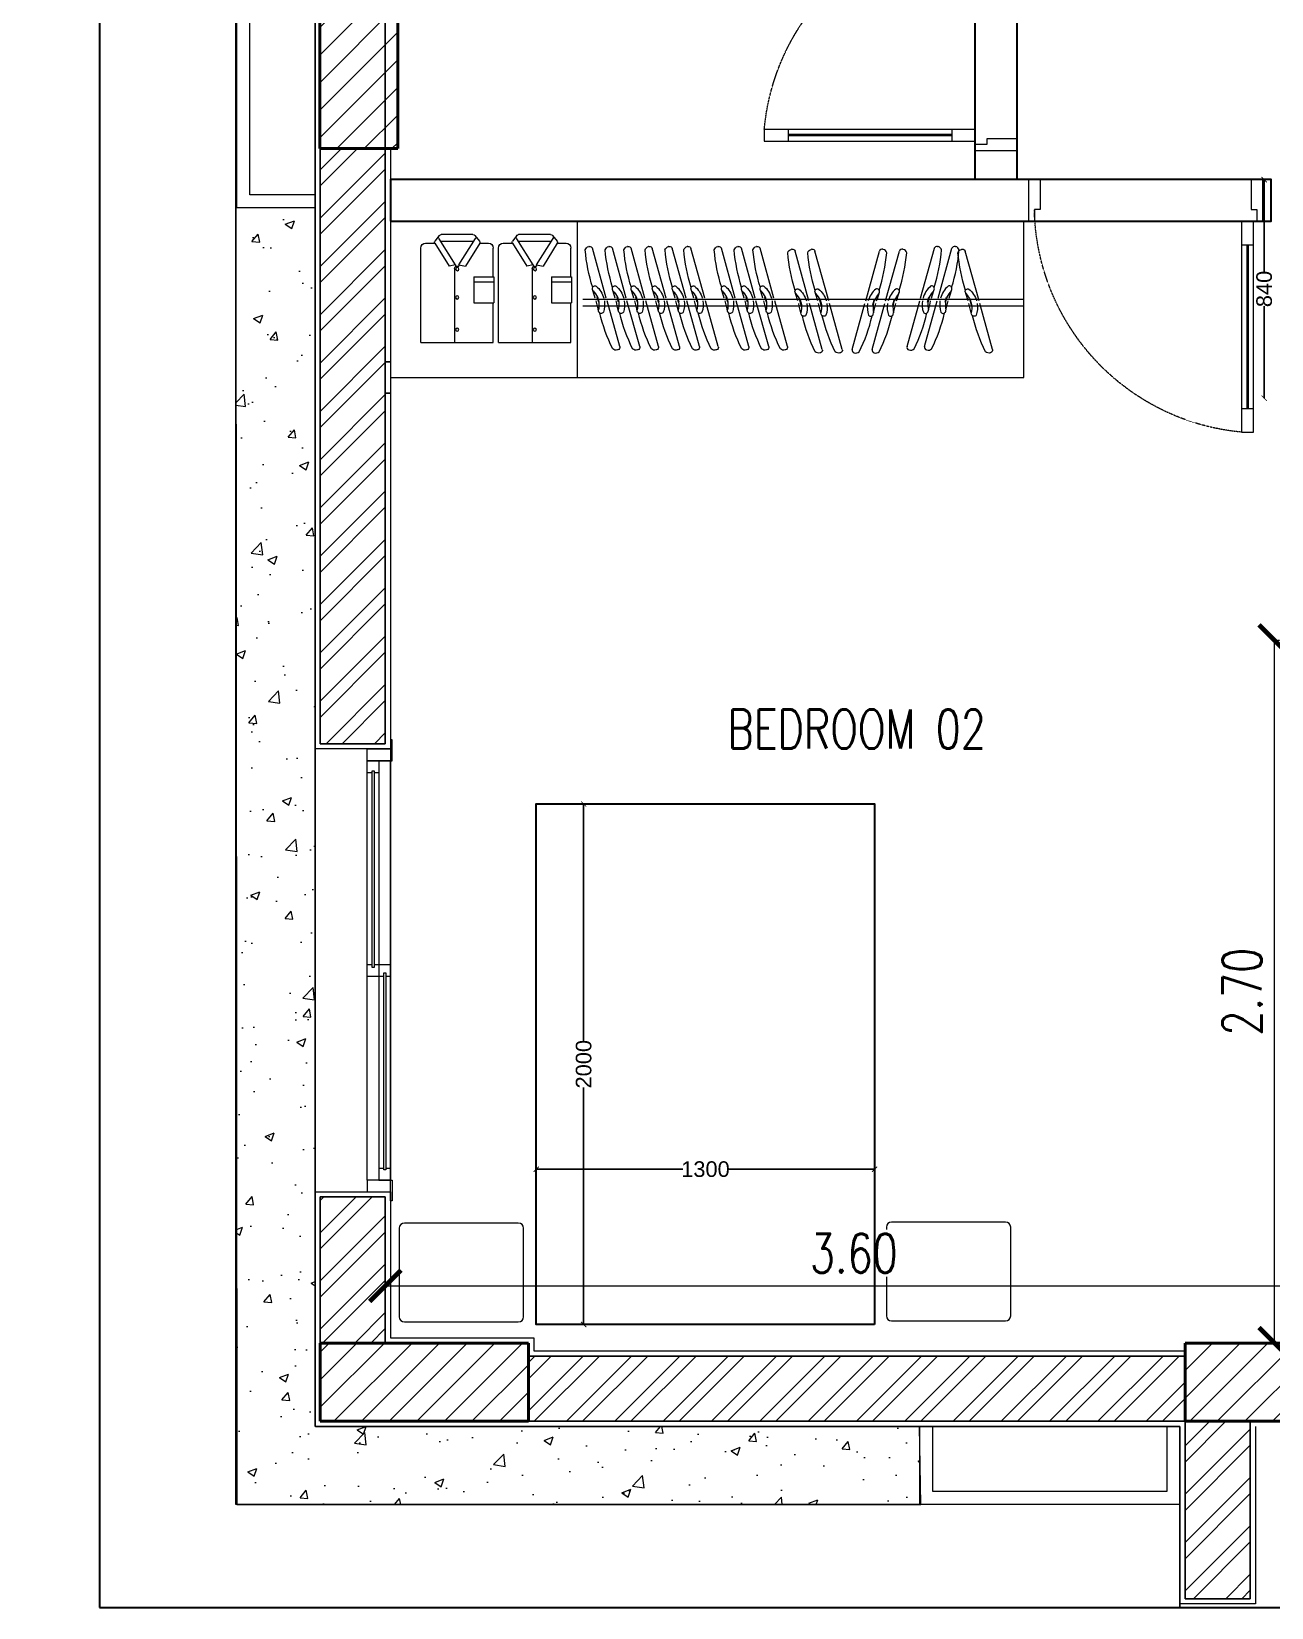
# Model space of a CAD drawing. Header units: metres. Extents: x 0 to 104350, y 982 to 43174.
# Drawn here: x 87761 to 92525, y 13642 to 19697 of the extents above; entities that cross this region are included whole.
import ezdxf
from ezdxf.xclip import XClip

# ---------------------------------------------------------------- set-up
doc = ezdxf.new("R2010")
doc.units = ezdxf.units.M
doc.header["$XCLIPFRAME"] = 2
doc.linetypes.add('DASHED2', pattern=[0.375, 0.25, -0.125])
doc.linetypes.add('DOT2', pattern=[0.125, 0, -0.125])
doc.layers.get('0').update_dxf_attribs({"lineweight": 30})
for name, color, linetype, lineweight in [('A-ANNO-DIMS', 1, 'Continuous', 0), ('A-ANNO-HATCH', 9, 'Continuous', 9), ('A-CLNG-GRID', 2, 'Continuous', 5), ('A-DOOR', 1, 'Continuous', 5), ('A-DOOR-FRAM', 1, 'Continuous', 0), ('A-ELEV-BACK', 1, 'Continuous', 0), ('A-FLOR-OVHD', 1, 'DASHED2', 0), ('A-FURN', 8, 'Continuous', 0), ('A-ROOM-NMBR', 1, 'Continuous', 0), ('A-WALL', 3, 'Continuous', 18), ('A-WINDOW', 10, 'Continuous', 5), ('dimensions', 90, 'Continuous', 30), ('G-ANNO-HATCH', 8, 'Continuous', 0), ('HATCH', 8, 'Continuous', 0), ('S-COLS', 52, 'Continuous', 9)]:
    doc.layers.add(name, color=color, linetype=linetype, lineweight=lineweight)
doc.styles.add('$2$08-M-BLDG-1_50', font='romans.shx', dxfattribs={"width": 0.75, "height": 150})
doc.styles.add('Al-Jazi-text-100', font='romans.shx', dxfattribs={"width": 0.75, "height": 150})
doc.styles.get("Standard").update_dxf_attribs({"font": 'arial.ttf'})
doc.dimstyles.new('Al-Jazi-DIM 100', dxfattribs={"dimtxt": 150, "dimasz": 120, "dimexe": 0, "dimexo": 150, "dimgap": 50, "dimtad": 1, "dimlfac": 0.001, "dimzin": 1, "dimdsep": 46, "dimtxsty": 'Al-Jazi-text-100', "dimblk": 'ARCHTICK', "dimcen": 150, "dimclrd": 1, "dimclre": 256, "dimclrt": 2, "dimadec": 0, "dimazin": 0, "dimtfac": 1, "dimtix": 1, "dimtmove": 2, "dimatfit": 2, "dimfxl": 150, "dimtfill": 1, "dimtolj": 1, "dimlwd": 5, "dimlwe": 5, "dimarcsym": 0})
doc.dimstyles.new('ISO-25', dxfattribs={"dimtxt": 60, "dimasz": 20, "dimexe": 1.25, "dimexo": 0.625, "dimgap": 0.1, "dimtad": 0, "dimtxsty": 'Standard', "dimblk": 'ARCHTICK', "dimcen": 2.5, "dimse1": 1, "dimse2": 1, "dimadec": 0, "dimazin": 0, "dimtfac": 1, "dimtmove": 0, "dimatfit": 3, "dimldrblk": 'ARCHTICK', "dimfxl": 1, "dimarcsym": 0})
pattern_1 = [(45, (-103582.84, 34416.44), (-92.807765, 92.807765), []), (45, (-103520.97, 34416.44), (-92.807765, 92.807765), [])]
pattern_2 = [(45, (116748.97, -54336.016), (-53.033, 53.033), [])]

# ---------------------------------------------------------------- blocks, each defined once
blk = doc.blocks.new('*U554')
for p, q in [((-5314.1, 135750.6), (-5249.2, 135754.1)), ((-5251.2, 134852.7), (-5299.1, 135751.4)), ((-5201.2, 134855.4), (-5249.2, 135754.1)), ((-5243.9, 135654.2), (-5293.8, 135651.6)), ((-5271.3, 135652.8), (-5234.1, 134955.1)), ((-5266.3, 135653), (-5229.1, 134955.4)), ((-5206.6, 134956.6), (-5256.6, 134953.9)), ((-5201.2, 134855.4), (-5251.2, 134852.7))]:
    blk.add_line(p, q)
at = {"linetype": 'DASHED2'}
blk.add_arc((-5341.8, 135819.4), 974.2, 278.29264, 1.87026, dxfattribs=at)
at = {"layer": 'A-DOOR-FRAM'}
for p, q in [((-4399.9, 135977.4), (-4349.9, 135980.1)), ((-4349.9, 135980.1), (-4340.5, 135802.6)), ((-5348.5, 135926.8), (-5298.6, 135929.5)), ((-5339, 135749.3), (-5348.5, 135926.8)), ((-4340.5, 135802.6), (-4365.4, 135801.2)), ((-5339, 135749.3), (-5314.1, 135750.6))]:
    blk.add_line(p, q, dxfattribs=at)
for points in [[(-4399.9, 135977.4), (-4393.1, 135849.8), (-4368.1, 135851.2), (-4365.4, 135801.2)], [(-5298.6, 135929.5), (-5291.8, 135801.9), (-5316.7, 135800.6), (-5314.1, 135750.6)]]:
    blk.add_lwpolyline(points, dxfattribs=at)
blk = doc.blocks.new('*U122')
for p, q in [((-0.235, 0.0895), (1.376, 0.0895)), ((-0.235, 0.0448), (-0.235, 0.0895)), ((0.5485, 0.0895), (0.5485, 0.026)), ((0.5935, 0.0895), (0.5935, 0.071)), ((0.5935, 0.063), (0.5935, 0)), ((1.331, 0.0895), (1.331, 0.071)), ((1.331, 0.063), (1.331, 0.0448)), ((1.376, 0.0895), (1.376, 0.0448)), ((1.376, 0.0448), (-0.235, 0.0448)), ((1.376, 0.0448), (-0.235, 0.0448)), ((-0.235, 0.0448), (-0.235, 0)), ((-0.235, 0), (1.376, 0)), ((-0.19, 0.0445), (-0.19, 0.026)), ((-0.19, 0.018), (-0.19, 0)), ((0.5485, 0.018), (0.5485, 0)), ((1.376, 0), (1.376, 0.0448))]:
    blk.add_line(p, q)
for points in [[(-0.235, 0.0895), (-0.28, 0.0895), (-0.28, 0), (-0.235, 0)], [(-0.235, 0.0895), (1.376, 0.0895), (1.376, 0), (-0.235, 0)], [(0.582, 0.071), (1.3372, 0.071), (1.3372, 0.063), (0.582, 0.063)], [(1.376, 0.0895), (1.421, 0.0895), (1.421, 0), (1.376, 0)], [(-0.315, 0), (-0.235, 0), (-0.235, -0.0069), (-0.315, -0.0069)], [(-0.1963, 0.026), (0.5607, 0.026), (0.5607, 0.018), (-0.1963, 0.018)], [(1.4559, 0), (1.376, 0), (1.376, -0.0069), (1.4559, -0.0069)]]:
    blk.add_lwpolyline(points, close=True)
blk = doc.blocks.new('hjnhgfhgn')
at = {"layer": 'A-FLOR-OVHD'}
blk.add_lwpolyline([(101258.6, -22508.8), (101258.6, -20378.8), (97631.8, -20378.6), (97631.8, -11761.8), (99489.7, -11762.1), (99489.7, -9248.8), (101865.4, -9248.8), (101865.4, -9548.8), (99789.7, -9548.8), (99789.7, -12068.8), (97935.6, -12068.8), (97935.6, -14397.7), (97935.6, -20078.8), (101258.6, -20078.8), (101258.6, -22838.8)], dxfattribs=at)
blk = doc.blocks.new('B GF')
at = {"layer": 'A-ANNO-HATCH', "true_color": 0x939598}
h = blk.add_hatch(dxfattribs=at)
h.set_pattern_fill('AR-CONC', color=252, scale=50)
h.set_pattern_definition([(50, (0, 0), (358.6301, -31.37607), [37.5, -412.5]), (355, (0, 0), (-69.3757, 376.0961), [30, -330]), (100.45144, (29.9, -2.6), (289.2544, 344.72), [31.8701, -350.5711]), (46.1842, (0, 100), (533.6207, -82.7596), [56.25, -618.75]), (96.63564, (44.47, 93.1), (467.331, 487.0593), [47.8052, -525.8569]), (351.18416, (0, 100), (467.331, 487.0593), [45, -495]), (21, (50, 75), (298.4535, -201.30945), [37.5, -412.5]), (326, (50, 75), (121.6577, 362.575), [30, -330]), (71.45144, (74.87, 58.22), (420.1112, 161.2656), [31.8701, -350.5711]), (37.5, (0, 0), (6.07993, 166.44693), [0, -326, 0, -335, 0, -331.25]), (7.5, (0, 0), (131.53477, 197.20586), [0, -191, 0, -318.5, 0, -126.25]), (327.5, (-111.5, 0), (266.91122, -11.27744), [0, -125, 0, -390, 0, -517.5]), (317.5, (-161.5, 0), (291.5931, 50.0525), [0, -162.5, 0, -259, 0, -367.5])])
h.paths.add_polyline_path([(145184.2, -15397.7), (144879.8, -15397.7), (144879.8, -20378.8), (147507.2, -20378.8), (147507.2, -20078.8), (145184.2, -20078.8)])
at = {"layer": 'A-ELEV-BACK'}
blk.add_lwpolyline([(145184.2, -15397.7), (144879.8, -15397.7), (144884.2, -20378.8), (147511.7, -20378.8), (147507.2, -20078.8), (145184.2, -20078.8)], close=True, dxfattribs=at)
blk = doc.blocks.new('gfbgg')
at = {"layer": 'A-ELEV-BACK'}
for points in [[(97935.6, -15397.7), (97635.6, -15397.7), (97635.6, -14397.7), (97935.6, -14397.7)], [(97935.6, -15347.7), (97685.6, -15347.7), (97685.6, -14447.7), (97935.6, -14447.7)], [(101258.6, -20078.8), (101258.6, -20378.8), (100258.6, -20378.8), (100258.6, -20078.8)], [(101208.6, -20078.8), (101208.6, -20328.8), (100308.6, -20328.8), (100308.6, -20078.8)]]:
    blk.add_lwpolyline(points, dxfattribs=at)
blk = doc.blocks.new('Typical')
at = {"layer": 'S-COLS'}
h = blk.add_hatch(dxfattribs=at)
h.set_pattern_fill('FP_1', color=256, scale=1000, style=0, pattern_type=2)
h.set_pattern_definition(pattern_2)
h.paths.add_polyline_path([(100917.6, -45886.8), (100917.6, -45086.8), (100617.6, -45086.8), (100617.6, -45886.8)])
h = blk.add_hatch(dxfattribs=at)
h.set_pattern_fill('FP_1', color=256, scale=1000, style=0, pattern_type=2)
h.set_pattern_definition(pattern_2)
h.paths.add_polyline_path([(101419.9, -50776.4), (101419.9, -50476.4), (100619.9, -50476.4), (100619.9, -50776.4)])
h = blk.add_hatch(dxfattribs=at)
h.set_pattern_fill('FP_1', color=256, scale=1000, style=0, pattern_type=2)
h.set_pattern_definition(pattern_2)
h.paths.add_polyline_path([(104742.9, -50776.4), (104742.9, -50476.4), (103942.9, -50476.4), (103942.9, -50776.4)])
at = {"layer": 'S-COLS', "lineweight": 50}
for p, q in [((100617.6, -45086.8), (100617.6, -45886.8)), ((100917.6, -45886.8), (100917.6, -45086.8)), ((100617.6, -45886.8), (100917.6, -45886.8)), ((101419.9, -50476.4), (100619.9, -50476.4)), ((100619.9, -50476.4), (100619.9, -50776.4)), ((101419.9, -50776.4), (101419.9, -50476.4)), ((104742.9, -50476.4), (103942.9, -50476.4)), ((103942.9, -50476.4), (103942.9, -50776.4)), ((100619.9, -50776.4), (101419.9, -50776.4)), ((103942.9, -50776.4), (104742.9, -50776.4))]:
    blk.add_line(p, q, dxfattribs=at)
blk = doc.blocks.new('_ArchTick')
at = {"color": 0, "linetype": 'ByBlock', "const_width": 0.15}
blk.add_lwpolyline([(-0.5, -0.5), (0.5, 0.5)], dxfattribs=at)
blk = doc.blocks.new('*D600')
at = {"layer": 'A-ANNO-DIMS', "linetype": 'DOT2', "lineweight": 5, "transparency": 16777216}
for p, q in [((89120, 14807.6), (89120, 14878)), ((92720, 14807.6), (92720, 14878))]:
    blk.add_line(p, q, dxfattribs=at)
at = {"layer": 'A-ANNO-DIMS', "color": 1, "lineweight": 5, "transparency": 16777216}
blk.add_line((89120, 14878), (92720, 14878), dxfattribs=at)
at = {"layer": 'Defpoints', "color": 0, "transparency": 16777216}
for p in [(92720, 14878), (89120, 14657.6), (92720, 14657.6)]:
    blk.add_point(p, dxfattribs=at)
at = {"layer": 'A-ANNO-DIMS', "color": 1, "lineweight": 5, "transparency": 16777216, "xscale": 120, "yscale": 120, "zscale": 120, "rotation": 180}
blk.add_blockref('_ArchTick', (89120, 14878), dxfattribs=at)
at = {"layer": 'A-ANNO-DIMS', "color": 1, "lineweight": 5, "transparency": 16777216, "xscale": 120, "yscale": 120, "zscale": 120}
blk.add_blockref('_ArchTick', (92720, 14878), dxfattribs=at)
at = {"layer": 'A-ANNO-DIMS', "color": 2, "transparency": 16777216, "insert": (90920, 15003), "char_height": 150, "attachment_point": 5, "style": 'Al-Jazi-text-100', "bg_fill": 3, "box_fill_scale": 1.1, "bg_fill_color": 256, "bg_fill_true_color": 13158600, "bg_fill_transparency": 0}
blk.add_mtext('\\A1;3.60', dxfattribs=at)
blk = doc.blocks.new('*D601')
at = {"layer": 'A-ANNO-DIMS', "linetype": 'DOT2', "lineweight": 5, "transparency": 16777216}
for p, q in [((92570, 17357.6), (92536.8, 17357.6)), ((92570, 14657.6), (92536.8, 14657.6))]:
    blk.add_line(p, q, dxfattribs=at)
at = {"layer": 'A-ANNO-DIMS', "color": 1, "lineweight": 5, "transparency": 16777216}
blk.add_line((92536.8, 14657.6), (92536.8, 17357.6), dxfattribs=at)
at = {"layer": 'Defpoints', "color": 0, "transparency": 16777216}
for p in [(92536.8, 17357.6), (92720, 17357.6), (92720, 14657.6)]:
    blk.add_point(p, dxfattribs=at)
at = {"layer": 'A-ANNO-DIMS', "color": 1, "lineweight": 5, "transparency": 16777216, "xscale": 120, "yscale": 120, "zscale": 120}
for p, rotation in [((92536.8, 17357.6), 90), ((92536.8, 14657.6), 270)]:
    blk.add_blockref('_ArchTick', p, dxfattribs=dict(at, rotation=rotation))
at = {"layer": 'A-ANNO-DIMS', "color": 2, "transparency": 16777216, "insert": (92411.8, 16007.6), "char_height": 150, "attachment_point": 5, "rotation": 90, "style": 'Al-Jazi-text-100', "bg_fill": 3, "box_fill_scale": 1.1, "bg_fill_color": 256, "bg_fill_true_color": 13158600, "bg_fill_transparency": 0}
blk.add_mtext('\\A1;2.70', dxfattribs=at)
blk = doc.blocks.new('*D579')
at = {"layer": 'Defpoints', "color": 0, "transparency": 16777216}
for p in [(92496.7, 19127.6), (92525.3, 19127.6), (92525.3, 18287.6)]:
    blk.add_point(p, dxfattribs=at)
at = {"layer": 'dimensions', "color": 0, "lineweight": -2, "transparency": 16777216}
for p, q in [((92496.7, 19127.6), (92496.7, 18773.9)), ((92496.7, 18287.6), (92496.7, 18641.3))]:
    blk.add_line(p, q, dxfattribs=at)
at = {"layer": 'dimensions', "color": 0, "lineweight": -2, "transparency": 16777216, "xscale": 20, "yscale": 20, "zscale": 20}
for p, rotation in [((92496.7, 19127.6), 90), ((92496.7, 18287.6), 270)]:
    blk.add_blockref('_ArchTick', p, dxfattribs=dict(at, rotation=rotation))
at = {"layer": 'dimensions', "color": 0, "transparency": 16777216, "insert": (92496.7, 18707.6), "char_height": 60, "attachment_point": 5, "rotation": 90}
blk.add_mtext('840', dxfattribs=at)
blk = doc.blocks.new('*D619')
at = {"layer": 'Defpoints', "color": 0, "transparency": 16777216}
for p in [(98240, 15397.6), (0, 14797.6), (98307.6, 14797.6)]:
    blk.add_point(p, dxfattribs=at)
at = {"layer": 'dimensions', "color": 0, "lineweight": -2, "transparency": 16777216}
for p, q in [((98307.6, 15397.6), (98307.6, 15164)), ((98307.6, 14797.6), (98307.6, 15031.1))]:
    blk.add_line(p, q, dxfattribs=at)
at = {"layer": 'dimensions', "color": 0, "lineweight": -2, "transparency": 16777216, "xscale": 20, "yscale": 20, "zscale": 20}
for p, rotation in [((98307.6, 15397.6), 90), ((98307.6, 14797.6), 270)]:
    blk.add_blockref('_ArchTick', p, dxfattribs=dict(at, rotation=rotation))
at = {"layer": 'dimensions', "color": 0, "transparency": 16777216, "insert": (98307.6, 15097.6), "char_height": 60, "attachment_point": 5, "rotation": 90}
blk.add_mtext('600', dxfattribs=at)
blk = doc.blocks.new('*U560')
for p, q in [((-5314.1, 135750.6), (-5249.2, 135754.1)), ((-5251.2, 134852.7), (-5299.1, 135751.4)), ((-5201.2, 134855.4), (-5249.2, 135754.1)), ((-5243.9, 135654.2), (-5293.8, 135651.6)), ((-5271.3, 135652.8), (-5234.1, 134955.1)), ((-5266.3, 135653), (-5229.1, 134955.4)), ((-5206.6, 134956.6), (-5256.6, 134953.9)), ((-5201.2, 134855.4), (-5251.2, 134852.7))]:
    blk.add_line(p, q)
at = {"linetype": 'DASHED2'}
blk.add_arc((-5341.8, 135819.4), 974.2, 278.29264, 1.87026, dxfattribs=at)
at = {"layer": 'A-DOOR-FRAM'}
for p, q in [((-4399.9, 135977.4), (-4349.9, 135980.1)), ((-4349.9, 135980.1), (-4340.5, 135802.6)), ((-5348.5, 135926.8), (-5298.6, 135929.5)), ((-5339, 135749.3), (-5348.5, 135926.8)), ((-4340.5, 135802.6), (-4365.4, 135801.2)), ((-5339, 135749.3), (-5314.1, 135750.6))]:
    blk.add_line(p, q, dxfattribs=at)
for points in [[(-4399.9, 135977.4), (-4393.1, 135849.8), (-4368.1, 135851.2), (-4365.4, 135801.2)], [(-5298.6, 135929.5), (-5291.8, 135801.9), (-5316.7, 135800.6), (-5314.1, 135750.6)]]:
    blk.add_lwpolyline(points, dxfattribs=at)
blk = doc.blocks.new('Suite layout 2$0$A$C62D367FD')
at = {"color": 0}
for p, q in [((52.1, 200.3), (105.2, 391.5)), ((117.9, 398.7), (119.4, 398.2)), ((0.4, 14), (49.2, 190)), ((79.3, 184.9), (84.6, 203.9)), ((81.2, 184.4), (79.3, 184.9)), ((81.2, 184.4), (86.5, 203.4)), ((86.5, 203.4), (84.6, 203.9)), ((7.5, 1.3), (9.1, 0.9))]:
    blk.add_line(p, q, dxfattribs=at)
for centre, radius, start, end in [((-561.5, 448.4), 697.4, 342.69194, 354.82021), ((115.1, 388.7), 10.3, 74.48572, 164.48572), ((114.9, 379.6), 19.2, 17.88294, 76.34765), ((153.8, 173.6), 95.9, 130.84683, 163.94826), ((95, 236.6), 10.3, 341.29873, 112.81413), ((154.2, 175.3), 95.9, 171.21355, 198.12462), ((178.4, 175.4), 98.1, 174.44744, 192.31026), ((-2638, 820.1), 2800.9, 346.14333, 346.99767), ((174.4, 161.1), 98.1, 136.66118, 154.524), ((-2571.3, 1060.3), 2800.9, 342.11866, 342.82811), ((-557, 292.4), 651.4, 333.79158, 346.72964), ((71.4, 151.5), 10.3, 216.15731, 347.67271), ((10.3, 11.2), 10.3, 164.48572, 254.48572), ((14.8, 19.2), 19.2, 252.62379, 311.0885)]:
    blk.add_arc(centre, radius, start, end, dxfattribs=at)
blk = doc.blocks.new('Suite layout 2$0$sh')
at = {"color": 0}
for p, q in [((181012, 51157.8), (181305.9, 51157.8)), ((181012, 51157.8), (181012, 50774.5)), ((181148.1, 50856.4), (181148.1, 51158.7)), ((181305.9, 51157.8), (181305.9, 50997.2)), ((181226.8, 50891.1), (181226.8, 50997.2)), ((181226.8, 50997.2), (181308.1, 50997.2)), ((181308.1, 50891.1), (181308.1, 50997.2)), ((181226.8, 50911.6), (181308.1, 50911.6)), ((181226.8, 50891.1), (181308.1, 50891.1)), ((181305.9, 50891.1), (181305.9, 50774.5)), ((181068.7, 50754.4), (181127, 50848.4)), ((181152.9, 50842.8), (181086.7, 50736.6)), ((181152.9, 50842.8), (181127, 50848.4)), ((181152.9, 50843.7), (181152.9, 50849.6)), ((181152.9, 50842.8), (181152.9, 50843.7)), ((181158.8, 50847.7), (181166.7, 50847.7)), ((181166.7, 50842.8), (181192.6, 50848.4)), ((181166.7, 50843.7), (181166.7, 50847.7)), ((181166.7, 50842.8), (181166.7, 50843.7)), ((181166.7, 50842.8), (181233.2, 50736.4)), ((181250.7, 50754.9), (181192.6, 50848.4)), ((181031.6, 50754.9), (181069, 50754.9)), ((181086.9, 50723.1), (181068.3, 50747.3)), ((181226.1, 50747.7), (181093.5, 50747.6)), ((181231, 50723.1), (181249.5, 50747.3)), ((181250.7, 50754.9), (181286.3, 50754.9)), ((181223.1, 50720.2), (181093.8, 50720.2))]:
    blk.add_line(p, q, dxfattribs=at)
for centre in [(181159.5, 51105.5), (181159.5, 50974.9), (181160.3, 50859.9)]:
    blk.add_circle(centre, 6.49, dxfattribs=at)
for centre, radius, start, end in [((181158.8, 50857.5), 9.79, 180, 270), ((181031.6, 50774.5), 19.6, 180, 270), ((181071.9, 50750.7), 4.9, 130.94377, 224.08598), ((181242.4, 50752.2), 8.65, 325.14054, 17.78077), ((181286.3, 50774.5), 19.6, 270, 0), ((181093.8, 50730), 9.79, 137.19211, 270), ((181223.3, 50731.3), 11.1, 268.97168, 27.13058)]:
    blk.add_arc(centre, radius, start, end, dxfattribs=at)
blk = doc.blocks.new('*D622')
at = {"layer": 'Defpoints', "color": 0, "transparency": 16777216}
for p in [(89700, 16729.2), (89882, 16729.2), (89700, 14729.2)]:
    blk.add_point(p, dxfattribs=at)
at = {"layer": 'dimensions', "color": 0, "lineweight": -2, "transparency": 16777216}
for p, q in [((89882, 16729.2), (89882, 15819.3)), ((89882, 14729.2), (89882, 15639.1))]:
    blk.add_line(p, q, dxfattribs=at)
at = {"layer": 'dimensions', "color": 0, "lineweight": -2, "transparency": 16777216, "xscale": 20, "yscale": 20, "zscale": 20}
for p, rotation in [((89882, 16729.2), 90), ((89882, 14729.2), 270)]:
    blk.add_blockref('_ArchTick', p, dxfattribs=dict(at, rotation=rotation))
at = {"layer": 'dimensions', "color": 0, "transparency": 16777216, "insert": (89882, 15729.2), "char_height": 60, "attachment_point": 5, "rotation": 90}
blk.add_mtext('2000', dxfattribs=at)
blk = doc.blocks.new('*D623')
at = {"layer": 'Defpoints', "color": 0, "transparency": 16777216}
for p in [(89700, 16729.2), (91000, 16729.2), (91000, 15325.8)]:
    blk.add_point(p, dxfattribs=at)
at = {"layer": 'dimensions', "color": 0, "lineweight": -2, "transparency": 16777216}
for p, q in [((89700, 15325.8), (90263.2, 15325.8)), ((91000, 15325.8), (90436.8, 15325.8))]:
    blk.add_line(p, q, dxfattribs=at)
at = {"layer": 'dimensions', "color": 0, "lineweight": -2, "transparency": 16777216, "xscale": 20, "yscale": 20, "zscale": 20, "rotation": 180}
blk.add_blockref('_ArchTick', (89700, 15325.8), dxfattribs=at)
at = {"layer": 'dimensions', "color": 0, "lineweight": -2, "transparency": 16777216, "xscale": 20, "yscale": 20, "zscale": 20}
blk.add_blockref('_ArchTick', (91000, 15325.8), dxfattribs=at)
at = {"layer": 'dimensions', "color": 0, "transparency": 16777216, "insert": (90350, 15325.8), "char_height": 60, "attachment_point": 5}
blk.add_mtext('1300', dxfattribs=at)

msp = doc.modelspace()

# ---------------------------------------------------------------- hatches: boundary and pattern name
at = {"layer": 'G-ANNO-HATCH'}
h = msp.add_hatch(dxfattribs=at)
h.set_pattern_fill('ANSI32', color=256, scale=350)
h.set_pattern_definition(pattern_1)
h.paths.add_polyline_path([(89120.001, 18047.641), (89120.001, 22327.587), (88870.001, 22327.587), (88870.001, 20047.223), (89120.001, 20047.223)])
h = msp.add_hatch(dxfattribs=at)
h.set_pattern_fill('ANSI32', color=256, scale=350)
h.set_pattern_definition(pattern_1)
h.paths.add_polyline_path([(89120.001, 19247.223), (88870.001, 19247.223), (88870.001, 16960.252), (89120.001, 16960.252)])
h = msp.add_hatch(dxfattribs=at)
h.set_pattern_fill('ANSI32', color=256, scale=350)
h.set_pattern_definition(pattern_1)
h.paths.add_polyline_path([(89120.001, 15219.294), (88870.001, 15219.294), (88870.001, 14657.587), (89120.001, 14657.587)])
h = msp.add_hatch(dxfattribs=at)
h.set_pattern_fill('ANSI32', color=256, scale=350)
h.set_pattern_definition(pattern_1)
h.paths.add_polyline_path([(92193.016, 14607.587), (89670.001, 14607.587), (89670.001, 14357.587), (92193.016, 14357.587)])
h = msp.add_hatch(dxfattribs=at)
h.set_pattern_fill('ANSI32', color=256, scale=350)
h.set_pattern_definition([(45, (-100554.15, 34416.44), (-92.807765, 92.807765), []), (45, (-100492.28, 34416.44), (-92.807765, 92.807765), [])])
h.paths.add_polyline_path([(92443.016, 14357.587), (92193.016, 14357.587), (92193.016, 13675.874), (92443.016, 13675.874)])

# ---------------------------------------------------------------- linework, layer by layer
msp.add_lwpolyline([(88021.489, 13642.012), (104349.6, 13642.012), (104349.6, 25751.464), (88021.489, 25751.464)], close=True)
at = {"layer": 'A-CLNG-GRID'}
for p, q in [((88850.001, 16940.252), (88850.001, 22347.587)), ((89140.001, 19247.223), (89140.001, 18447.587)), ((89140.001, 18447.587), (89140.001, 17967.641)), ((89140.001, 17967.641), (89140.001, 17967.641)), ((89140.001, 17967.641), (89140.001, 17127.641)), ((89140.001, 17127.641), (89140.001, 17127.641)), ((89140.001, 17127.641), (89140.001, 16940.252)), ((89140.001, 16940.252), (88850.001, 16940.252)), ((88850.001, 14337.587), (88850.001, 15239.294)), ((88850.001, 15239.294), (89140.001, 15239.294)), ((89140.001, 15239.294), (89140.001, 14677.587)), ((89140.001, 14677.587), (89690.001, 14677.587)), ((89690.001, 14677.587), (89690.001, 14627.587)), ((89690.001, 14627.587), (92193.016, 14627.587)), ((92173.016, 14337.587), (88850.001, 14337.587)), ((92173.016, 13655.874), (92173.016, 14337.587)), ((92463.016, 14337.587), (92463.016, 13655.874)), ((92463.016, 13655.874), (92173.016, 13655.874))]:
    msp.add_line(p, q, dxfattribs=at)
at = {"layer": 'A-FURN'}
for p, q in [((91572.915, 18667.591), (89878.282, 18667.552)), ((91572.915, 18641.069), (89878.282, 18641.047))]:
    msp.add_line(p, q, dxfattribs=at)
msp.add_lwpolyline([(91572.915, 18367.588), (91572.915, 18967.588), (89140.001, 18967.588), (89140.001, 18367.588)], close=True, dxfattribs=at)
msp.add_lwpolyline([(89858.282, 18367.588), (89858.282, 18967.588)], dxfattribs=at)
msp.add_lwpolyline([(91502.712, 15122.997), (91065.133, 15122.997, 0.41421356), (91045.133, 15102.997), (91045.133, 14762.997, 0.41421356), (91065.133, 14742.997), (91502.712, 14742.997, 0.41421356), (91522.712, 14762.997), (91522.712, 15102.997, 0.41421356)], format="xyb", close=True, dxfattribs=at)
at = {"layer": 'A-WALL'}
for p, q in [((88870.001, 14357.587), (88870.001, 15219.294)), ((88870.001, 15219.294), (89120.001, 15219.294)), ((89120.001, 15219.294), (89120.001, 14657.587)), ((89120.001, 14657.587), (89670.001, 14657.587)), ((89670.001, 14657.587), (89670.001, 14607.587)), ((89670.001, 14607.587), (92193.016, 14607.587)), ((92193.016, 14357.587), (88870.001, 14357.587)), ((92193.016, 13675.874), (92193.016, 14357.587)), ((92443.016, 14357.587), (92443.016, 13675.874)), ((92443.016, 13675.874), (92193.016, 13675.874))]:
    msp.add_line(p, q, dxfattribs=at)
for points in [[(89140.001, 18307.587), (89120.001, 18307.587), (89120.001, 17947.641), (89120.001, 17947.641), (89120.001, 17147.641), (89120.001, 17147.641), (89120.001, 16960.252), (88870.001, 16960.252), (88870.001, 22327.587), (89280.001, 22327.587), (89280.001, 22077.587), (89170.001, 22077.587), (89170.001, 22077.587), (89120.001, 22077.587), (89120.001, 20047.223)], [(89120.001, 19247.223), (89120.001, 18427.587), (89140.001, 18427.587)]]:
    msp.add_lwpolyline(points, dxfattribs=at)
at = {"layer": 'A-WINDOW'}
msp.add_line((88850.001, 15239.294), (88850.001, 16940.252), dxfattribs=at)
at = {"layer": 'dimensions'}
for points in [[(91546.023, 20185.515), (91546.023, 19127.588), (91386.023, 19127.588), (91386.023, 20185.515)], [(89140.001, 18967.588), (92524.041, 18967.588), (92524.041, 19127.588), (89140.001, 19127.588)]]:
    msp.add_lwpolyline(points, close=True, dxfattribs=at)
at = {"layer": 'HATCH'}
for points in [[(89120.001, 18047.641), (89120.001, 22327.587), (88870.001, 22327.587), (88870.001, 20047.223), (89120.001, 20047.223)], [(89120.001, 19247.223), (88870.001, 19247.223), (88870.001, 16960.252), (89120.001, 16960.252)], [(89120.001, 15219.294), (88870.001, 15219.294), (88870.001, 14657.587), (89120.001, 14657.587)], [(92193.016, 14607.587), (89670.001, 14607.587), (89670.001, 14357.587), (92193.016, 14357.587)], [(92443.016, 14357.587), (92193.016, 14357.587), (92193.016, 13675.874), (92443.016, 13675.874)]]:
    msp.add_lwpolyline(points, close=True, dxfattribs=at)
msp.add_lwpolyline([(89140.001, 18427.587), (89120.001, 18427.587), (89120.001, 18307.587), (89140.001, 18307.587)], dxfattribs=at)

# ---------------------------------------------------------------- block references
ref = msp.add_blockref('Typical', (-11749.866, 65133.981))
XClip(ref).set_block_clipping_path([(99771.3550347491, -51491.9684601382), (116099.4655573423, -39382.5165601852)])
at = {"layer": 'A-DOOR', "xscale": -0.8999943595947176, "yscale": 0.8999943595947176, "zscale": 0.8999943595947176}
for name, p, rotation in [('*U554', (-30870.117, 17531.959), 273.0527476103887), ('*U560', (94199.334, -103288.552), 3.052747610388726)]:
    msp.add_blockref(name, p, dxfattribs=dict(at, rotation=rotation))
at = {"layer": 'A-ELEV-BACK', "color": 4}
ref = msp.add_blockref('hjnhgfhgn', (-9085.618, 34416.435), dxfattribs=at)
XClip(ref).set_block_clipping_path([(97107.1068899558, -20774.4229380071), (113435.217412549, -8664.9710380541)])
at = {"layer": 'A-ELEV-BACK'}
ref = msp.add_blockref('gfbgg', (-9085.618, 34416.435), dxfattribs=at)
XClip(ref).set_block_clipping_path([(97107.1068899558, -20774.4229380071), (113435.217412549, -8664.9710380541)])
at = {"layer": 'A-FLOR-OVHD'}
ref = msp.add_blockref('B GF', (-56334.231, 34416.435), dxfattribs=at)
XClip(ref).set_block_clipping_path([(144355.7199953097, -20774.4229380089), (160683.8305179029, -8664.9710380559)])
at = {"layer": 'A-FURN', "xscale": -0.9473842710691439, "yscale": 0.9473842710691439, "zscale": 0.947384271069143, "rotation": 180}
for p in [(-82231.525, 66967.856), (-81933.21, 66967.856)]:
    msp.add_blockref('Suite layout 2$0$sh', p, dxfattribs=at)
at = {"layer": 'A-FURN', "xscale": -1}
for p in [(90020.987, 18472.471), (90097.674, 18472.471), (90169.568, 18472.471), (90250.943, 18472.471), (90327.63, 18472.471), (90399.524, 18472.471), (90516.635, 18472.471), (90593.322, 18472.471), (90665.216, 18472.471), (90799.255, 18461.352), (90875.942, 18461.352), (91453.309, 18461.351)]:
    msp.add_blockref('Suite layout 2$0$A$C62D367FD', p, dxfattribs=at)
at = {"layer": 'A-FURN'}
for p in [(90913.421, 18461.352), (90990.108, 18461.352), (91124.146, 18472.471), (91191.513, 18472.471)]:
    msp.add_blockref('Suite layout 2$0$A$C62D367FD', p, dxfattribs=at)
at = {"layer": 'A-WINDOW', "xscale": 1000.000000000013, "yscale": 1000.000000000013, "zscale": 1000.000000000013, "rotation": 90}
msp.add_blockref('*U122', (89140.001, 15519.294), dxfattribs=at)

# ---------------------------------------------------------------- texts
at = {"layer": 'A-ROOM-NMBR', "lineweight": 0, "insert": (90892.126, 16941.569), "char_height": 150, "width": 1444.80489, "attachment_point": 8, "line_spacing_factor": 0.9, "style": '$2$08-M-BLDG-1_50'}
msp.add_mtext('\\pxt10; BEDROOM 02', dxfattribs=at)

# ---------------------------------------------------------------- dimensions: what is measured, and where the dimension line sits
at = {"layer": 'dimensions'}
dim = msp.add_linear_dim(base=(92496.714, 19127.588), p1=(92525.338, 18287.587), p2=(92525.338, 19127.588), angle=90, dimstyle='ISO-25', dxfattribs=at)
dim.commit()
dim.dimension.update_dxf_attribs({"geometry": '*D579', "text_midpoint": (92496.714, 18707.588)})
dim = msp.add_linear_dim(base=(91000.001, 15325.79), p1=(89700.001, 16729.155), p2=(91000.001, 16729.155), dimstyle='ISO-25', dxfattribs=at)
dim.commit()
dim.dimension.update_dxf_attribs({"geometry": '*D623', "text_midpoint": (90350.001, 15325.79)})

# ---------------------------------------------------------------- next in the draw order: dimensions: what is measured, and where the dimension line sits
at = {"layer": 'A-ANNO-DIMS'}
dim = msp.add_linear_dim(base=(92720.001, 14877.992), p1=(89120.001, 14657.587), p2=(92720.001, 14657.587), dimstyle='Al-Jazi-DIM 100', dxfattribs=at)
dim.commit()
dim.dimension.update_dxf_attribs({"geometry": '*D600', "text_midpoint": (90920.001, 15002.992)})

# ---------------------------------------------------------------- next in the draw order: linework, layer by layer
at = {"layer": 'A-FURN'}
msp.add_lwpolyline([(89630.978, 15119.154), (89193.399, 15119.154, 0.41421356), (89173.399, 15099.154), (89173.399, 14759.154, 0.41421356), (89193.399, 14739.154), (89630.978, 14739.154, 0.41421356), (89650.978, 14759.154), (89650.978, 15099.154, 0.41421356)], format="xyb", close=True, dxfattribs=at)
at = {"layer": 'dimensions'}
msp.add_lwpolyline([(91000.001, 14729.155), (89700.001, 14729.155), (89700.001, 16729.155), (91000.001, 16729.155)], close=True, dxfattribs=at)

# ---------------------------------------------------------------- next in the draw order: dimensions: what is measured, and where the dimension line sits
at = {"layer": 'A-ANNO-DIMS'}
dim = msp.add_linear_dim(base=(92536.781, 17357.587), p1=(92720.001, 14657.587), p2=(92720.001, 17357.587), angle=90, dimstyle='Al-Jazi-DIM 100', dxfattribs=at)
dim.commit()
dim.dimension.update_dxf_attribs({"geometry": '*D601', "text_midpoint": (92411.781, 16007.587)})
at = {"layer": 'dimensions'}
dim = msp.add_linear_dim(base=(89882.012, 16729.155), p1=(89700.001, 14729.155), p2=(89700.001, 16729.155), angle=90, dimstyle='ISO-25', dxfattribs=at)
dim.commit()
dim.dimension.update_dxf_attribs({"geometry": '*D622', "text_midpoint": (89882.012, 15729.155)})

# ---------------------------------------------------------------- next in the draw order: dimensions: what is measured, and where the dimension line sits
dim = msp.add_linear_dim(base=(98307.602, 14797.588), p1=(98240.001, 15397.588), p2=(0, 14797.588), angle=90, dimstyle='ISO-25', dxfattribs=at)
dim.commit()
dim.dimension.update_dxf_attribs({"geometry": '*D619', "text_midpoint": (98307.602, 15097.588)})

doc.saveas('drawing.dxf')
